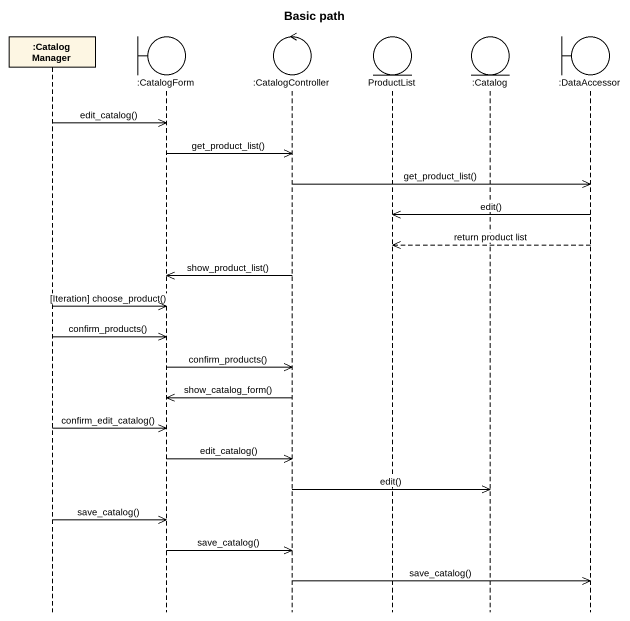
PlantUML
@startuml
title Basic path
hide footbox
participant ":Catalog Manager" as Catalog_Manager
boundary ":CatalogForm" as CatalogForm
control ":CatalogController" as CatalogController
entity ProductList
entity ":Catalog" as Catalog
boundary ":DataAccessor" as DataAccessor

Catalog_Manager ->> CatalogForm : edit_catalog()
CatalogForm ->> CatalogController : get_product_list()
CatalogController ->> DataAccessor : get_product_list()
DataAccessor ->> ProductList : edit()
DataAccessor -->> ProductList : return product list
CatalogController ->> CatalogForm : show_product_list()
Catalog_Manager ->> CatalogForm : [Iteration] choose_product()
Catalog_Manager ->> CatalogForm : confirm_products()
CatalogForm ->> CatalogController : confirm_products()
CatalogController ->> CatalogForm : show_catalog_form()
Catalog_Manager ->> CatalogForm : confirm_edit_catalog()
CatalogForm ->> CatalogController : edit_catalog()
CatalogController ->> Catalog : edit()
Catalog_Manager ->> CatalogForm : save_catalog()
CatalogForm ->> CatalogController : save_catalog()
CatalogController ->> DataAccessor : save_catalog()
@enduml
